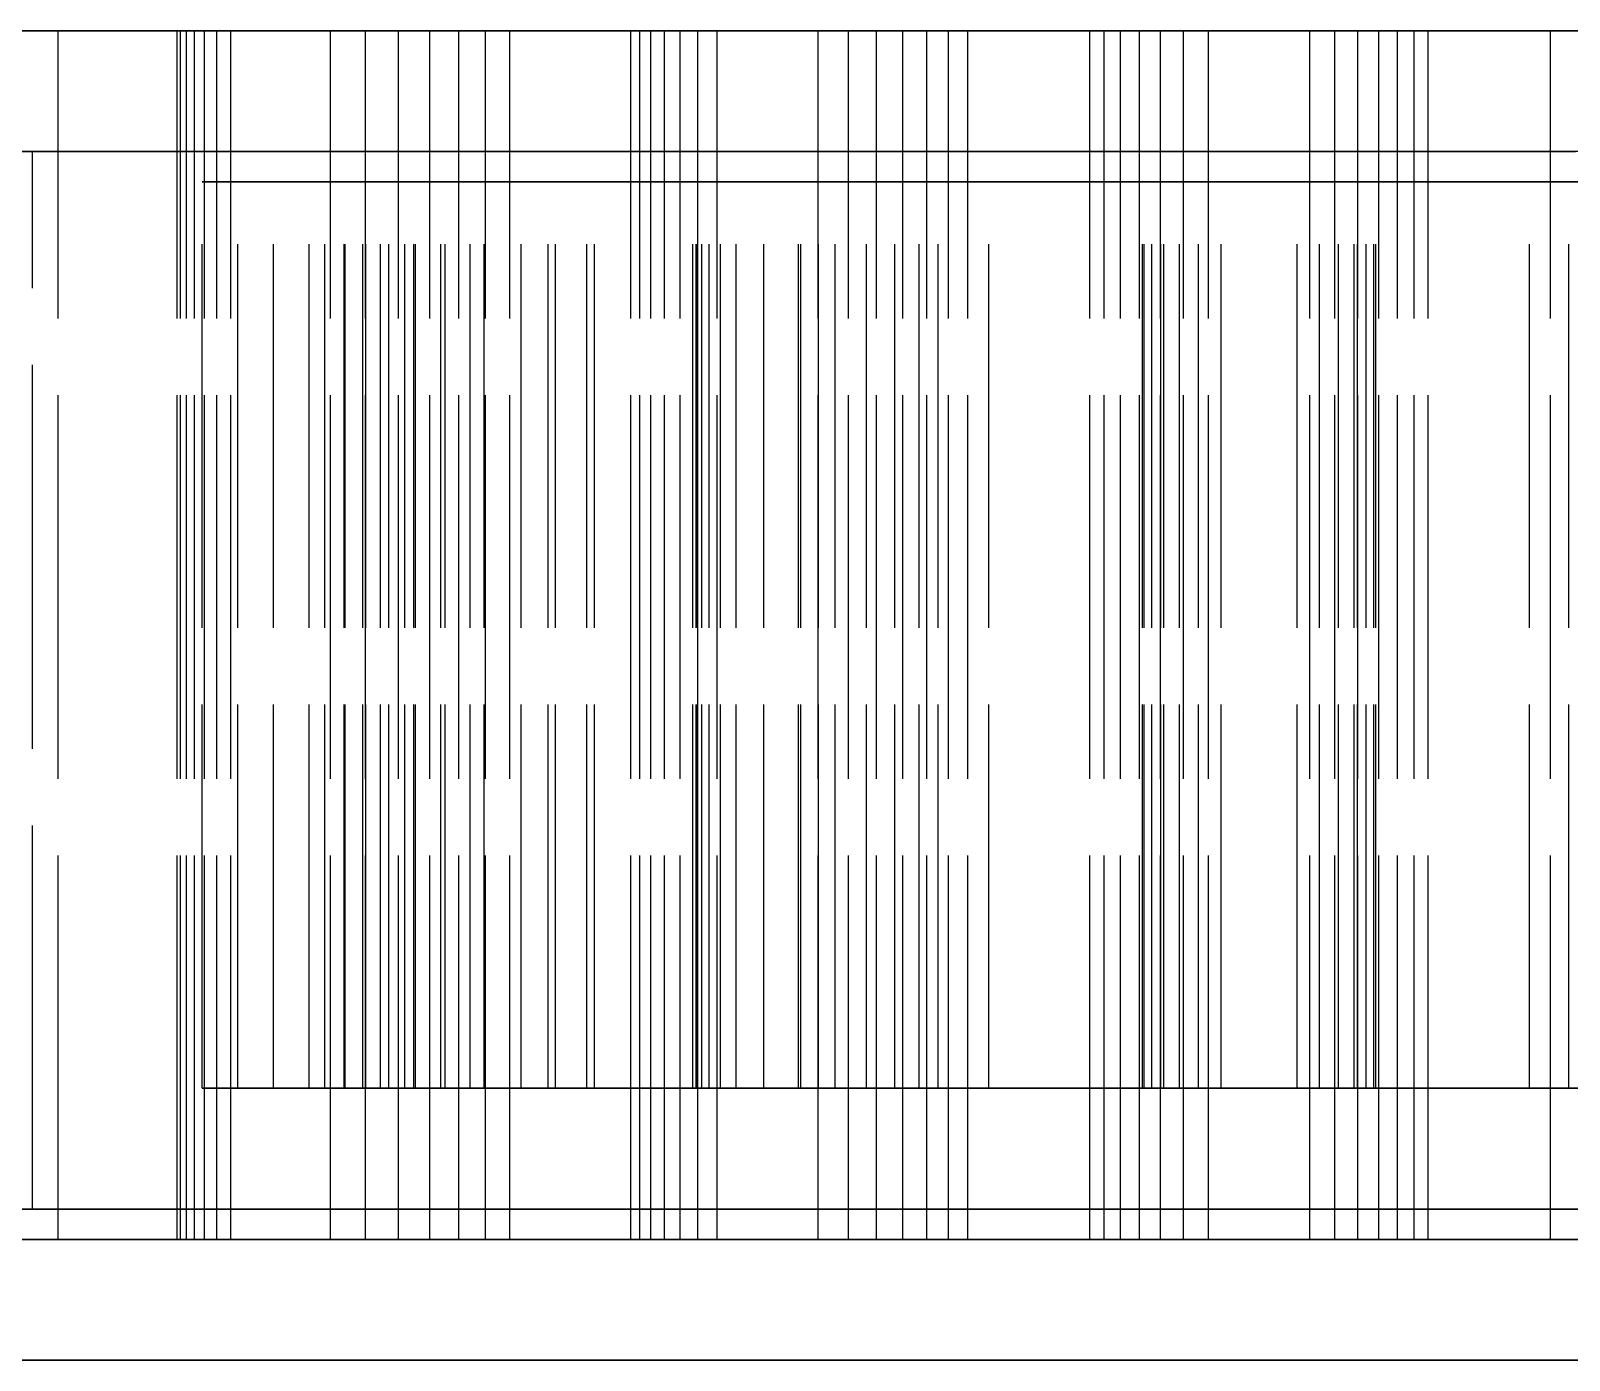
# Model space of a CAD drawing. Header units: millimetres. Extents: x -32 to 143, y -20 to 136.
# Drawn here: x 77.93 to 83.03, y 39.6 to 44 of the extents above; entities that cross this region are included whole.
import ezdxf

# ---------------------------------------------------------------- set-up
doc = ezdxf.new("R2010")
doc.units = ezdxf.units.MM
doc.linetypes.add('DASHED', pattern=[1.524, 1.27, -0.254])
doc.layers.add('HIDDEN', color=8, linetype='DASHED')

msp = doc.modelspace()

# ---------------------------------------------------------------- linework, layer by layer
at = {"layer": 'HIDDEN'}
for points in [[(90.03175, 44), (89.33333, 44), (88.63492, 44), (87.93651, 44), (87.2381, 44), (86.53968, 44), (85.84127, 44), (85.14286, 44), (84.44444, 44), (83.74603, 44), (83.04762, 44), (82.34921, 44), (81.65079, 44), (80.95238, 44), (80.25397, 44), (79.55556, 44), (78.85714, 44), (78.15873, 44), (77.46032, 44), (76.7619, 44), (76.06349, 44), (75.36508, 44), (74.66667, 44), (73.96825, 44)], [(74.31746, 44), (74.66667, 44), (75.01587, 44), (75.36508, 44), (75.71429, 44), (76.06349, 44), (76.4127, 44), (76.7619, 44), (77.11111, 44), (77.46032, 44), (77.80952, 44), (78.15873, 44), (78.50794, 44), (78.85714, 44), (79.20635, 44), (79.55556, 44), (79.90476, 44), (80.25397, 44), (80.60317, 44), (80.95238, 44), (81.30159, 44), (81.65079, 44), (82, 44)], [(83.51786, 44), (82.91071, 44), (82.30357, 44), (81.69643, 44), (81.08929, 44), (80.48214, 44), (79.875, 44), (79.26786, 44), (78.66071, 44), (78.05357, 44), (77.44643, 44), (76.83929, 44), (76.23214, 44), (75.625, 44), (75.01786, 44), (74.41071, 44)], [(77.75, 44), (78.05357, 44), (78.35714, 44), (78.66071, 44), (78.96429, 44), (79.26786, 44), (79.57143, 44), (79.875, 44), (80.17857, 44), (80.48214, 44), (80.78571, 44), (81.08929, 44), (81.39286, 44), (81.69643, 44), (82, 44)], [(83.07143, 44), (82.83333, 44), (82.59524, 44), (82.35714, 44), (82.11905, 44), (81.88095, 44), (81.64286, 44), (81.40476, 44), (81.16667, 44), (80.92857, 44), (80.69048, 44), (80.45238, 44), (80.21429, 44), (79.97619, 44), (79.7381, 44), (79.5, 44), (79.2619, 44), (79.02381, 44), (78.78571, 44), (78.54762, 44), (78.30952, 44), (78.07143, 44), (77.83333, 44)], [(77.83333, 44), (77.95238, 44), (78.07143, 44), (78.19048, 44), (78.30952, 44), (78.42857, 44), (78.54762, 44), (78.66667, 44), (78.78571, 44), (78.90476, 44), (79.02381, 44), (79.14286, 44), (79.2619, 44), (79.38095, 44), (79.5, 44), (79.61905, 44), (79.7381, 44), (79.85714, 44), (79.97619, 44), (80.09524, 44), (80.21429, 44), (80.33333, 44), (80.45238, 44), (80.57143, 44), (80.69048, 44), (80.80952, 44), (80.92857, 44), (81.04762, 44), (81.16667, 44), (81.28571, 44), (81.40476, 44), (81.52381, 44), (81.64286, 44), (81.7619, 44), (81.88095, 44), (82, 44)], [(78.02562, 44), (77.92909, 44)], [(77.92909, 44), (78.02562, 44)], [(78.41958, 44), (78.02562, 44)], [(78.02562, 44), (78.41958, 44)], [(78.02562, 40), (78.02562, 44)], [(78.02562, 40), (78.02562, 44)], [(78.43059, 44), (78.41958, 44)], [(78.41958, 44), (78.43059, 44)], [(78.41958, 40), (78.41958, 44)], [(78.41958, 40), (78.41958, 44)], [(78.44973, 44), (78.43059, 44)], [(78.43059, 44), (78.44973, 44)], [(78.43059, 40), (78.43059, 44)], [(78.43059, 40), (78.43059, 44)], [(78.47631, 44), (78.44973, 44)], [(78.44973, 44), (78.47631, 44)], [(78.44973, 40), (78.44973, 44)], [(78.44973, 40), (78.44973, 44)], [(78.50984, 44), (78.47631, 44)], [(78.47631, 44), (78.50984, 44)], [(78.47631, 40), (78.47631, 44)], [(78.47631, 40), (78.47631, 44)], [(78.54997, 44), (78.50984, 44)], [(78.50984, 44), (78.54997, 44)], [(78.50984, 40), (78.50984, 44)], [(78.50984, 40), (78.50984, 44)], [(78.59643, 44), (78.54997, 44)], [(78.54997, 44), (78.59643, 44)], [(78.54997, 40), (78.54997, 44)], [(78.54997, 40), (78.54997, 44)], [(78.92669, 44), (78.59643, 44)], [(78.59643, 44), (78.92669, 44)], [(78.59643, 40), (78.59643, 44)], [(78.59643, 40), (78.59643, 44)], [(79.04243, 44), (78.92669, 44)], [(78.92669, 44), (79.04243, 44)], [(78.92669, 40), (78.92669, 44)], [(78.92669, 40), (78.92669, 44)], [(79.15194, 44), (79.04243, 44)], [(79.04243, 44), (79.15194, 44)], [(79.04243, 40), (79.04243, 44)], [(79.04243, 40), (79.04243, 44)], [(79.25493, 44), (79.15194, 44)], [(79.15194, 44), (79.25493, 44)], [(79.15194, 40), (79.15194, 44)], [(79.15194, 40), (79.15194, 44)], [(79.35101, 44), (79.25493, 44)], [(79.25493, 44), (79.35101, 44)], [(79.25493, 40), (79.25493, 44)], [(79.25493, 40), (79.25493, 44)], [(79.43967, 44), (79.35101, 44)], [(79.35101, 44), (79.43967, 44)], [(79.35101, 40), (79.35101, 44)], [(79.35101, 40), (79.35101, 44)], [(79.52018, 44), (79.43967, 44)], [(79.43967, 44), (79.52018, 44)], [(79.43967, 40), (79.43967, 44)], [(79.43967, 40), (79.43967, 44)], [(79.92101, 44), (79.52018, 44)], [(79.52018, 44), (79.92101, 44)], [(79.52018, 40), (79.52018, 44)], [(79.52018, 40), (79.52018, 44)], [(79.94991, 44), (79.92101, 44)], [(79.92101, 44), (79.94991, 44)], [(79.92101, 40), (79.92101, 44)], [(79.92101, 40), (79.92101, 44)], [(79.98706, 44), (79.94991, 44)], [(79.94991, 44), (79.98706, 44)], [(79.94991, 40), (79.94991, 44)], [(79.94991, 40), (79.94991, 44)], [(80.03173, 44), (79.98706, 44)], [(79.98706, 44), (80.03173, 44)], [(79.98706, 40), (79.98706, 44)], [(79.98706, 40), (79.98706, 44)], [(80.08344, 44), (80.03173, 44)], [(80.03173, 44), (80.08344, 44)], [(80.03173, 40), (80.03173, 44)], [(80.03173, 40), (80.03173, 44)], [(80.14181, 44), (80.08344, 44)], [(80.08344, 44), (80.14181, 44)], [(80.08344, 40), (80.08344, 44)], [(80.08344, 40), (80.08344, 44)], [(80.20657, 44), (80.14181, 44)], [(80.14181, 44), (80.20657, 44)], [(80.14181, 40), (80.14181, 44)], [(80.14181, 40), (80.14181, 44)], [(80.54112, 44), (80.20657, 44)], [(80.20657, 44), (80.54112, 44)], [(80.20657, 40), (80.20657, 44)], [(80.20657, 40), (80.20657, 44)], [(80.64066, 44), (80.54112, 44)], [(80.54112, 44), (80.64066, 44)], [(80.54112, 40), (80.54112, 44)], [(80.54112, 40), (80.54112, 44)], [(80.73387, 44), (80.64066, 44)], [(80.64066, 44), (80.73387, 44)], [(80.64066, 40), (80.64066, 44)], [(80.64066, 40), (80.64066, 44)], [(80.82046, 44), (80.73387, 44)], [(80.73387, 44), (80.82046, 44)], [(80.73387, 40), (80.73387, 44)], [(80.73387, 40), (80.73387, 44)], [(80.90004, 44), (80.82046, 44)], [(80.82046, 44), (80.90004, 44)], [(80.82046, 40), (80.82046, 44)], [(80.82046, 40), (80.82046, 44)], [(80.97209, 44), (80.90004, 44)], [(80.90004, 44), (80.97209, 44)], [(80.90004, 40), (80.90004, 44)], [(80.90004, 40), (80.90004, 44)], [(81.03589, 44), (80.97209, 44)], [(80.97209, 44), (81.03589, 44)], [(80.97209, 40), (80.97209, 44)], [(80.97209, 40), (80.97209, 44)], [(81.44017, 44), (81.03589, 44)], [(81.03589, 44), (81.44017, 44)], [(81.03589, 40), (81.03589, 44)], [(81.03589, 40), (81.03589, 44)], [(81.44017, 44), (81.48672, 44)], [(81.48672, 44), (81.44017, 44)], [(81.44017, 40), (81.44017, 44)], [(81.44017, 40), (81.44017, 44)], [(81.48672, 44), (81.54155, 44)], [(81.54155, 44), (81.48672, 44)], [(81.48672, 40), (81.48672, 44)], [(81.48672, 40), (81.48672, 44)], [(81.54155, 44), (81.60395, 44)], [(81.60395, 44), (81.54155, 44)], [(81.54155, 40), (81.54155, 44)], [(81.54155, 40), (81.54155, 44)], [(81.60395, 44), (81.67339, 44)], [(81.67339, 44), (81.60395, 44)], [(81.60395, 40), (81.60395, 44)], [(81.60395, 40), (81.60395, 44)], [(81.67339, 44), (81.74951, 44)], [(81.74951, 44), (81.67339, 44)], [(81.67339, 40), (81.67339, 44)], [(81.67339, 40), (81.67339, 44)], [(81.74951, 44), (81.83201, 44)], [(81.83201, 44), (81.74951, 44)], [(81.74951, 40), (81.74951, 44)], [(81.74951, 40), (81.74951, 44)], [(81.83201, 44), (82.16799, 44)], [(82.16799, 44), (81.83201, 44)], [(81.83201, 40), (81.83201, 44)], [(81.83201, 40), (81.83201, 44)], [(82, 44), (82.11905, 44), (82.2381, 44), (82.35714, 44), (82.47619, 44), (82.59524, 44), (82.71429, 44), (82.83333, 44), (82.95238, 44), (83.07143, 44)], [(82, 44), (82.34921, 44), (82.69841, 44), (83.04762, 44), (83.39683, 44), (83.74603, 44), (84.09524, 44), (84.44444, 44), (84.79365, 44), (85.14286, 44), (85.49206, 44), (85.84127, 44), (86.19048, 44), (86.53968, 44), (86.88889, 44), (87.2381, 44), (87.5873, 44), (87.93651, 44), (88.28571, 44), (88.63492, 44), (88.98413, 44), (89.33333, 44), (89.68254, 44)], [(82, 44), (82.30357, 44), (82.60714, 44), (82.91071, 44), (83.21429, 44)], [(82.16799, 44), (82.25049, 44)], [(82.25049, 44), (82.16799, 44)], [(82.16799, 40), (82.16799, 44)], [(82.16799, 40), (82.16799, 44)], [(82.25049, 44), (82.32661, 44)], [(82.32661, 44), (82.25049, 44)], [(82.25049, 40), (82.25049, 44)], [(82.25049, 40), (82.25049, 44)], [(82.32661, 44), (82.39605, 44)], [(82.39605, 44), (82.32661, 44)], [(82.32661, 40), (82.32661, 44)], [(82.32661, 40), (82.32661, 44)], [(82.39605, 44), (82.45845, 44)], [(82.45845, 44), (82.39605, 44)], [(82.39605, 40), (82.39605, 44)], [(82.39605, 40), (82.39605, 44)], [(82.45845, 44), (82.51328, 44)], [(82.51328, 44), (82.45845, 44)], [(82.45845, 40), (82.45845, 44)], [(82.45845, 40), (82.45845, 44)], [(82.51328, 44), (82.55983, 44)], [(82.55983, 44), (82.51328, 44)], [(82.51328, 40), (82.51328, 44)], [(82.51328, 40), (82.51328, 44)], [(82.55983, 44), (82.96411, 44)], [(82.96411, 44), (82.55983, 44)], [(82.55983, 40), (82.55983, 44)], [(82.55983, 40), (82.55983, 44)], [(82.96411, 44), (83.02791, 44)], [(83.02791, 44), (82.96411, 44)], [(82.96411, 40), (82.96411, 44)], [(82.96411, 40), (82.96411, 44)], [(83.03889, 43.6), (82.85, 43.6), (82.66111, 43.6), (82.47222, 43.6), (82.28333, 43.6), (82.09444, 43.6), (81.90556, 43.6), (81.71667, 43.6), (81.52778, 43.6), (81.33889, 43.6), (81.15, 43.6), (80.96111, 43.6), (80.77222, 43.6), (80.58333, 43.6), (80.39444, 43.6), (80.20556, 43.6), (80.01667, 43.6), (79.82778, 43.6), (79.63889, 43.6), (79.45, 43.6), (79.26111, 43.6), (79.07222, 43.6), (78.88333, 43.6), (78.69444, 43.6), (78.50556, 43.6), (78.31667, 43.6), (78.12778, 43.6), (77.93889, 43.6), (77.75, 43.6)], [(77.84444, 43.6), (77.93889, 43.6), (78.03333, 43.6), (78.12778, 43.6), (78.22222, 43.6), (78.31667, 43.6), (78.41111, 43.6), (78.50556, 43.6), (78.6, 43.6), (78.69444, 43.6), (78.78889, 43.6), (78.88333, 43.6), (78.97778, 43.6), (79.07222, 43.6), (79.16667, 43.6), (79.26111, 43.6), (79.35556, 43.6), (79.45, 43.6), (79.54444, 43.6), (79.63889, 43.6), (79.73333, 43.6), (79.82778, 43.6), (79.92222, 43.6), (80.01667, 43.6), (80.11111, 43.6), (80.20556, 43.6), (80.3, 43.6), (80.39444, 43.6), (80.48889, 43.6), (80.58333, 43.6), (80.67778, 43.6), (80.77222, 43.6), (80.86667, 43.6), (80.96111, 43.6), (81.05556, 43.6), (81.15, 43.6), (81.24444, 43.6), (81.33889, 43.6), (81.43333, 43.6), (81.52778, 43.6), (81.62222, 43.6), (81.71667, 43.6), (81.81111, 43.6), (81.90556, 43.6), (82, 43.6)], [(83.04762, 43.6), (82.85714, 43.6), (82.66667, 43.6), (82.47619, 43.6), (82.28571, 43.6), (82.09524, 43.6), (81.90476, 43.6), (81.71429, 43.6), (81.52381, 43.6), (81.33333, 43.6), (81.14286, 43.6), (80.95238, 43.6), (80.7619, 43.6), (80.57143, 43.6), (80.38095, 43.6), (80.19048, 43.6), (80, 43.6), (79.80952, 43.6), (79.61905, 43.6), (79.42857, 43.6), (79.2381, 43.6), (79.04762, 43.6), (78.85714, 43.6), (78.66667, 43.6), (78.47619, 43.6), (78.28571, 43.6), (78.09524, 43.6), (77.90476, 43.6)], [(77.90476, 43.6), (78, 43.6), (78.09524, 43.6), (78.19048, 43.6), (78.28571, 43.6), (78.38095, 43.6), (78.47619, 43.6), (78.57143, 43.6), (78.66667, 43.6), (78.7619, 43.6), (78.85714, 43.6), (78.95238, 43.6), (79.04762, 43.6), (79.14286, 43.6), (79.2381, 43.6), (79.33333, 43.6), (79.42857, 43.6), (79.52381, 43.6), (79.61905, 43.6), (79.71429, 43.6), (79.80952, 43.6), (79.90476, 43.6), (80, 43.6), (80.09524, 43.6), (80.19048, 43.6), (80.28571, 43.6), (80.38095, 43.6), (80.47619, 43.6), (80.57143, 43.6), (80.66667, 43.6), (80.7619, 43.6), (80.85714, 43.6), (80.95238, 43.6), (81.04762, 43.6), (81.14286, 43.6), (81.2381, 43.6), (81.33333, 43.6), (81.42857, 43.6), (81.52381, 43.6), (81.61905, 43.6), (81.71429, 43.6), (81.80952, 43.6), (81.90476, 43.6), (82, 43.6)], [(83.04762, 43.6), (82.85714, 43.6), (82.66667, 43.6), (82.47619, 43.6), (82.28571, 43.6), (82.09524, 43.6), (81.90476, 43.6), (81.71429, 43.6), (81.52381, 43.6), (81.33333, 43.6), (81.14286, 43.6), (80.95238, 43.6), (80.7619, 43.6), (80.57143, 43.6), (80.38095, 43.6), (80.19048, 43.6), (80, 43.6), (79.80952, 43.6), (79.61905, 43.6), (79.42857, 43.6), (79.2381, 43.6), (79.04762, 43.6), (78.85714, 43.6), (78.66667, 43.6), (78.47619, 43.6), (78.28571, 43.6), (78.09524, 43.6), (77.90476, 43.6)], [(77.90476, 43.6), (78, 43.6), (78.09524, 43.6), (78.19048, 43.6), (78.28571, 43.6), (78.38095, 43.6), (78.47619, 43.6), (78.57143, 43.6), (78.66667, 43.6), (78.7619, 43.6), (78.85714, 43.6), (78.95238, 43.6), (79.04762, 43.6), (79.14286, 43.6), (79.2381, 43.6), (79.33333, 43.6), (79.42857, 43.6), (79.52381, 43.6), (79.61905, 43.6), (79.71429, 43.6), (79.80952, 43.6), (79.90476, 43.6), (80, 43.6), (80.09524, 43.6), (80.19048, 43.6), (80.28571, 43.6), (80.38095, 43.6), (80.47619, 43.6), (80.57143, 43.6), (80.66667, 43.6), (80.7619, 43.6), (80.85714, 43.6), (80.95238, 43.6), (81.04762, 43.6), (81.14286, 43.6), (81.2381, 43.6), (81.33333, 43.6), (81.42857, 43.6), (81.52381, 43.6), (81.61905, 43.6), (81.71429, 43.6), (81.80952, 43.6), (81.90476, 43.6), (82, 43.6)], [(83.09556, 43.6), (82.96667, 43.6), (82.83778, 43.6), (82.70889, 43.6), (82.58, 43.6), (82.45111, 43.6), (82.32222, 43.6), (82.19333, 43.6), (82.06444, 43.6), (81.93556, 43.6), (81.80667, 43.6), (81.67778, 43.6), (81.54889, 43.6), (81.42, 43.6), (81.29111, 43.6), (81.16222, 43.6), (81.03333, 43.6), (80.90444, 43.6), (80.77556, 43.6), (80.64667, 43.6), (80.51778, 43.6), (80.38889, 43.6), (80.26, 43.6), (80.13111, 43.6), (80.00222, 43.6), (79.87333, 43.6), (79.74444, 43.6), (79.61556, 43.6), (79.48667, 43.6), (79.35778, 43.6), (79.22889, 43.6), (79.1, 43.6), (78.97111, 43.6), (78.84222, 43.6), (78.71333, 43.6), (78.58444, 43.6), (78.45556, 43.6), (78.32667, 43.6), (78.19778, 43.6), (78.06889, 43.6), (77.94, 43.6)], [(77.94, 43.6), (78.00444, 43.6), (78.06889, 43.6), (78.13333, 43.6), (78.19778, 43.6), (78.26222, 43.6), (78.32667, 43.6), (78.39111, 43.6), (78.45556, 43.6), (78.52, 43.6), (78.58444, 43.6), (78.64889, 43.6), (78.71333, 43.6), (78.77778, 43.6), (78.84222, 43.6), (78.90667, 43.6), (78.97111, 43.6), (79.03556, 43.6), (79.1, 43.6), (79.16444, 43.6), (79.22889, 43.6), (79.29333, 43.6), (79.35778, 43.6), (79.42222, 43.6), (79.48667, 43.6), (79.55111, 43.6), (79.61556, 43.6), (79.68, 43.6), (79.74444, 43.6), (79.80889, 43.6), (79.87333, 43.6), (79.93778, 43.6), (80.00222, 43.6), (80.06667, 43.6), (80.13111, 43.6), (80.19556, 43.6), (80.26, 43.6), (80.32444, 43.6), (80.38889, 43.6), (80.45333, 43.6), (80.51778, 43.6), (80.58222, 43.6), (80.64667, 43.6), (80.71111, 43.6), (80.77556, 43.6), (80.84, 43.6), (80.90444, 43.6), (80.96889, 43.6), (81.03333, 43.6), (81.09778, 43.6), (81.16222, 43.6), (81.22667, 43.6), (81.29111, 43.6), (81.35556, 43.6), (81.42, 43.6), (81.48444, 43.6), (81.54889, 43.6), (81.61333, 43.6), (81.67778, 43.6), (81.74222, 43.6), (81.80667, 43.6), (81.87111, 43.6), (81.93556, 43.6), (82, 43.6)], [(77.94, 40.1), (77.94, 43.6)], [(82, 43.6), (82.09444, 43.6), (82.18889, 43.6), (82.28333, 43.6), (82.37778, 43.6), (82.47222, 43.6), (82.56667, 43.6), (82.66111, 43.6), (82.75556, 43.6), (82.85, 43.6), (82.94444, 43.6), (83.03889, 43.6)], [(82, 43.6), (82.09524, 43.6), (82.19048, 43.6), (82.28571, 43.6), (82.38095, 43.6), (82.47619, 43.6), (82.57143, 43.6), (82.66667, 43.6), (82.7619, 43.6), (82.85714, 43.6), (82.95238, 43.6), (83.04762, 43.6)], [(82, 43.6), (82.09524, 43.6), (82.19048, 43.6), (82.28571, 43.6), (82.38095, 43.6), (82.47619, 43.6), (82.57143, 43.6), (82.66667, 43.6), (82.7619, 43.6), (82.85714, 43.6), (82.95238, 43.6), (83.04762, 43.6)], [(82, 43.6), (82.06444, 43.6), (82.12889, 43.6), (82.19333, 43.6), (82.25778, 43.6), (82.32222, 43.6), (82.38667, 43.6), (82.45111, 43.6), (82.51556, 43.6), (82.58, 43.6), (82.64444, 43.6), (82.70889, 43.6), (82.77333, 43.6), (82.83778, 43.6), (82.90222, 43.6), (82.96667, 43.6), (83.03111, 43.6)], [(78.50227, 43.5), (78.6194, 43.5)], [(78.6194, 43.5), (78.50227, 43.5)], [(78.50227, 40.5), (78.50227, 43.5)], [(78.50227, 40.5), (78.50227, 43.5)], [(78.6194, 43.5), (78.73758, 43.5)], [(78.73758, 43.5), (78.6194, 43.5)], [(78.6194, 40.5), (78.6194, 43.5)], [(78.6194, 40.5), (78.6194, 43.5)], [(78.73758, 43.5), (78.85621, 43.5)], [(78.85621, 43.5), (78.73758, 43.5)], [(78.73758, 40.5), (78.73758, 43.5)], [(78.73758, 40.5), (78.73758, 43.5)], [(78.85621, 43.5), (78.97466, 43.5)], [(78.97466, 43.5), (78.85621, 43.5)], [(78.85621, 40.5), (78.85621, 43.5)], [(78.85621, 40.5), (78.85621, 43.5)], [(78.90786, 43.5), (79.03389, 43.5)], [(78.97227, 43.5), (78.90786, 43.5)], [(78.90786, 43.5), (78.97227, 43.5)], [(79.03389, 43.5), (78.90786, 43.5)], [(78.90786, 40.5), (78.90786, 43.5)], [(78.90786, 40.5), (78.90786, 43.5)], [(79.04302, 43.5), (78.97227, 43.5)], [(78.97227, 43.5), (79.04302, 43.5)], [(78.97227, 40.5), (78.97227, 43.5)], [(78.97227, 40.5), (78.97227, 43.5)], [(78.97466, 43.5), (79.09218, 43.5)], [(79.09218, 43.5), (78.97466, 43.5)], [(78.97466, 40.5), (78.97466, 43.5)], [(78.97466, 40.5), (78.97466, 43.5)], [(79.03389, 43.5), (79.17237, 43.5)], [(79.17237, 43.5), (79.03389, 43.5)], [(79.03389, 40.5), (79.03389, 43.5)], [(79.03389, 40.5), (79.03389, 43.5)], [(79.11986, 43.5), (79.04302, 43.5)], [(79.04302, 43.5), (79.11986, 43.5)], [(79.04302, 40.5), (79.04302, 43.5)], [(79.04302, 40.5), (79.04302, 43.5)], [(79.09218, 43.5), (79.20752, 43.5)], [(79.20752, 43.5), (79.09218, 43.5)], [(79.09218, 40.5), (79.09218, 43.5)], [(79.09218, 40.5), (79.09218, 43.5)], [(79.20268, 43.5), (79.11986, 43.5)], [(79.11986, 43.5), (79.20268, 43.5)], [(79.11986, 40.5), (79.11986, 43.5)], [(79.11986, 40.5), (79.11986, 43.5)], [(79.17237, 43.5), (79.30631, 43.5)], [(79.30631, 43.5), (79.17237, 43.5)], [(79.17237, 40.5), (79.17237, 43.5)], [(79.17237, 40.5), (79.17237, 43.5)], [(79.29169, 43.5), (79.20268, 43.5)], [(79.20268, 43.5), (79.29169, 43.5)], [(79.20268, 40.5), (79.20268, 43.5)], [(79.20268, 40.5), (79.20268, 43.5)], [(79.20752, 43.5), (79.64741, 43.5)], [(79.64741, 43.5), (79.20752, 43.5)], [(79.20752, 40.5), (79.20752, 43.5)], [(79.20752, 40.5), (79.20752, 43.5)], [(79.38848, 43.5), (79.29169, 43.5)], [(79.29169, 43.5), (79.38848, 43.5)], [(79.29169, 40.5), (79.29169, 43.5)], [(79.29169, 40.5), (79.29169, 43.5)], [(79.30631, 43.5), (79.43494, 43.5)], [(79.43494, 43.5), (79.30631, 43.5)], [(79.30631, 40.5), (79.30631, 43.5)], [(79.30631, 40.5), (79.30631, 43.5)], [(79.79986, 43.5), (79.38848, 43.5)], [(79.38848, 43.5), (79.79986, 43.5)], [(79.38848, 40.5), (79.38848, 43.5)], [(79.38848, 40.5), (79.38848, 43.5)], [(79.43494, 43.5), (79.55727, 43.5)], [(79.55727, 43.5), (79.43494, 43.5)], [(79.43494, 40.5), (79.43494, 43.5)], [(79.43494, 40.5), (79.43494, 43.5)], [(79.55727, 43.5), (79.67182, 43.5)], [(79.67182, 43.5), (79.55727, 43.5)], [(79.55727, 40.5), (79.55727, 43.5)], [(79.55727, 40.5), (79.55727, 43.5)], [(79.64741, 43.5), (79.79986, 43.5)], [(79.79986, 43.5), (79.64741, 43.5)], [(79.64741, 40.5), (79.64741, 43.5)], [(79.64741, 40.5), (79.64741, 43.5)], [(79.67182, 43.5), (79.7748, 43.5)], [(79.7748, 43.5), (79.67182, 43.5)], [(79.67182, 40.5), (79.67182, 43.5)], [(79.67182, 40.5), (79.67182, 43.5)], [(79.7748, 43.5), (80.12533, 43.5)], [(80.12533, 43.5), (79.7748, 43.5)], [(79.7748, 40.5), (79.7748, 43.5)], [(79.7748, 40.5), (79.7748, 43.5)], [(79.79986, 40.5), (79.79986, 43.5)], [(79.79986, 40.5), (79.79986, 43.5)], [(80.12533, 43.5), (80.54184, 43.5)], [(80.54184, 43.5), (80.12533, 43.5)], [(80.12533, 40.5), (80.12533, 43.5)], [(80.12533, 40.5), (80.12533, 43.5)], [(80.13641, 43.5), (80.14199, 43.5)], [(80.14077, 43.5), (80.13641, 43.5)], [(80.13641, 43.5), (80.14077, 43.5)], [(80.14199, 43.5), (80.13641, 43.5)], [(80.13641, 40.5), (80.13641, 43.5)], [(80.13641, 40.5), (80.13641, 43.5)], [(80.15524, 43.5), (80.14077, 43.5)], [(80.14077, 43.5), (80.15524, 43.5)], [(80.14077, 40.5), (80.14077, 43.5)], [(80.14077, 40.5), (80.14077, 43.5)], [(80.14199, 43.5), (80.36028, 43.5)], [(80.36028, 43.5), (80.14199, 43.5)], [(80.14199, 40.5), (80.14199, 43.5)], [(80.14199, 40.5), (80.14199, 43.5)], [(80.18025, 43.5), (80.15524, 43.5)], [(80.15524, 43.5), (80.18025, 43.5)], [(80.15524, 40.5), (80.15524, 43.5)], [(80.15524, 40.5), (80.15524, 43.5)], [(80.21689, 43.5), (80.18025, 43.5)], [(80.18025, 43.5), (80.21689, 43.5)], [(80.18025, 40.5), (80.18025, 43.5)], [(80.18025, 40.5), (80.18025, 43.5)], [(80.26919, 43.5), (80.21689, 43.5)], [(80.21689, 43.5), (80.26919, 43.5)], [(80.21689, 40.5), (80.21689, 43.5)], [(80.21689, 40.5), (80.21689, 43.5)], [(80.54184, 43.5), (80.26919, 43.5)], [(80.26919, 43.5), (80.54184, 43.5)], [(80.26919, 40.5), (80.26919, 43.5)], [(80.26919, 40.5), (80.26919, 43.5)], [(80.36028, 43.5), (80.48299, 43.5)], [(80.48299, 43.5), (80.36028, 43.5)], [(80.36028, 40.5), (80.36028, 43.5)], [(80.36028, 40.5), (80.36028, 43.5)], [(83.025, 43.5), (82.98452, 43.5), (82.94405, 43.5), (82.90357, 43.5), (82.8631, 43.5), (82.82262, 43.5), (82.78214, 43.5), (82.74167, 43.5), (82.70119, 43.5), (82.66071, 43.5), (82.62024, 43.5), (82.57976, 43.5), (82.53929, 43.5), (82.49881, 43.5), (82.45833, 43.5), (82.41786, 43.5), (82.37738, 43.5), (82.3369, 43.5), (82.29643, 43.5), (82.25595, 43.5), (82.21548, 43.5), (82.175, 43.5), (82.13452, 43.5), (82.09405, 43.5), (82.05357, 43.5), (82.0131, 43.5), (81.97262, 43.5), (81.93214, 43.5), (81.89167, 43.5), (81.85119, 43.5), (81.81071, 43.5), (81.77024, 43.5), (81.72976, 43.5), (81.68929, 43.5), (81.64881, 43.5), (81.60833, 43.5), (81.56786, 43.5), (81.52738, 43.5), (81.4869, 43.5), (81.44643, 43.5), (81.40595, 43.5), (81.36548, 43.5), (81.325, 43.5), (81.28452, 43.5), (81.24405, 43.5), (81.20357, 43.5), (81.1631, 43.5), (81.12262, 43.5), (81.08214, 43.5), (81.04167, 43.5), (81.00119, 43.5), (80.96071, 43.5), (80.92024, 43.5), (80.87976, 43.5), (80.83929, 43.5), (80.79881, 43.5), (80.75833, 43.5), (80.71786, 43.5), (80.67738, 43.5), (80.6369, 43.5), (80.59643, 43.5), (80.55595, 43.5), (80.51548, 43.5), (80.475, 43.5)], [(80.475, 43.5), (80.51548, 43.5), (80.55595, 43.5), (80.59643, 43.5), (80.6369, 43.5), (80.67738, 43.5), (80.71786, 43.5), (80.75833, 43.5), (80.79881, 43.5), (80.83929, 43.5), (80.87976, 43.5), (80.92024, 43.5), (80.96071, 43.5), (81.00119, 43.5), (81.04167, 43.5), (81.08214, 43.5), (81.12262, 43.5), (81.1631, 43.5), (81.20357, 43.5), (81.24405, 43.5), (81.28452, 43.5), (81.325, 43.5), (81.36548, 43.5), (81.40595, 43.5), (81.44643, 43.5), (81.4869, 43.5), (81.52738, 43.5), (81.56786, 43.5), (81.60833, 43.5), (81.64881, 43.5), (81.68929, 43.5), (81.72976, 43.5), (81.77024, 43.5), (81.81071, 43.5), (81.85119, 43.5), (81.89167, 43.5), (81.93214, 43.5), (81.97262, 43.5), (82.0131, 43.5), (82.05357, 43.5), (82.09405, 43.5), (82.13452, 43.5), (82.175, 43.5), (82.21548, 43.5), (82.25595, 43.5), (82.29643, 43.5), (82.3369, 43.5), (82.37738, 43.5), (82.41786, 43.5), (82.45833, 43.5), (82.49881, 43.5), (82.53929, 43.5), (82.57976, 43.5), (82.62024, 43.5), (82.66071, 43.5), (82.70119, 43.5), (82.74167, 43.5), (82.78214, 43.5), (82.82262, 43.5), (82.8631, 43.5), (82.90357, 43.5), (82.94405, 43.5), (82.98452, 43.5), (83.025, 43.5)], [(80.475, 40.5), (80.475, 43.5)], [(80.48299, 43.5), (80.59681, 43.5)], [(80.59681, 43.5), (80.48299, 43.5)], [(80.48299, 40.5), (80.48299, 43.5)], [(80.48299, 40.5), (80.48299, 43.5)], [(80.54184, 40.5), (80.54184, 43.5)], [(80.54184, 40.5), (80.54184, 43.5)], [(80.59681, 43.5), (80.70097, 43.5)], [(80.70097, 43.5), (80.59681, 43.5)], [(80.59681, 40.5), (80.59681, 43.5)], [(80.59681, 40.5), (80.59681, 43.5)], [(80.70097, 43.5), (80.79441, 43.5)], [(80.79441, 43.5), (80.70097, 43.5)], [(80.70097, 40.5), (80.70097, 43.5)], [(80.70097, 40.5), (80.70097, 43.5)], [(80.79441, 43.5), (80.87529, 43.5)], [(80.87529, 43.5), (80.79441, 43.5)], [(80.79441, 40.5), (80.79441, 43.5)], [(80.79441, 40.5), (80.79441, 43.5)], [(80.87529, 43.5), (80.93832, 43.5)], [(80.93832, 43.5), (80.87529, 43.5)], [(80.87529, 40.5), (80.87529, 43.5)], [(80.87529, 40.5), (80.87529, 43.5)], [(80.93832, 43.5), (81.10556, 43.5)], [(81.10556, 43.5), (80.93832, 43.5)], [(80.93832, 40.5), (80.93832, 43.5)], [(80.93832, 40.5), (80.93832, 43.5)], [(81.10556, 40.5), (81.10556, 43.5)], [(81.10556, 43.5), (81.67453, 43.5)], [(81.67453, 43.5), (81.10556, 43.5)], [(81.10556, 40.5), (81.10556, 43.5)], [(81.61368, 40.5), (81.61368, 43.5)], [(81.67453, 43.5), (81.61368, 43.5)], [(81.61368, 43.5), (81.61987, 43.5)], [(81.61368, 43.5), (81.67453, 43.5)], [(81.61987, 43.5), (81.61368, 43.5)], [(81.61368, 40.5), (81.61368, 43.5)], [(81.61987, 40.5), (81.61987, 43.5)], [(81.61987, 43.5), (81.64542, 43.5)], [(81.64542, 43.5), (81.61987, 43.5)], [(81.61987, 40.5), (81.61987, 43.5)], [(81.64542, 43.5), (81.68492, 43.5)], [(81.68492, 43.5), (81.64542, 43.5)], [(81.64542, 40.5), (81.64542, 43.5)], [(81.64542, 40.5), (81.64542, 43.5)], [(81.67453, 40.5), (81.67453, 43.5)], [(81.67453, 40.5), (81.67453, 43.5)], [(81.68492, 43.5), (81.73671, 43.5)], [(81.73671, 43.5), (81.68492, 43.5)], [(81.68492, 40.5), (81.68492, 43.5)], [(81.68492, 40.5), (81.68492, 43.5)], [(81.73671, 43.5), (81.7999, 43.5)], [(81.7999, 43.5), (81.73671, 43.5)], [(81.73671, 40.5), (81.73671, 43.5)], [(81.73671, 40.5), (81.73671, 43.5)], [(81.7999, 43.5), (81.87397, 43.5)], [(81.87397, 43.5), (81.7999, 43.5)], [(81.7999, 40.5), (81.7999, 43.5)], [(81.7999, 40.5), (81.7999, 43.5)], [(81.87397, 43.5), (82.12603, 43.5)], [(82.12603, 43.5), (81.87397, 43.5)], [(81.87397, 40.5), (81.87397, 43.5)], [(81.87397, 40.5), (81.87397, 43.5)], [(82.12603, 43.5), (82.2001, 43.5)], [(82.2001, 43.5), (82.12603, 43.5)], [(82.12603, 40.5), (82.12603, 43.5)], [(82.12603, 40.5), (82.12603, 43.5)], [(82.2001, 43.5), (82.26329, 43.5)], [(82.26329, 43.5), (82.2001, 43.5)], [(82.2001, 40.5), (82.2001, 43.5)], [(82.2001, 40.5), (82.2001, 43.5)], [(82.26329, 43.5), (82.31508, 43.5)], [(82.31508, 43.5), (82.26329, 43.5)], [(82.26329, 40.5), (82.26329, 43.5)], [(82.26329, 40.5), (82.26329, 43.5)], [(82.31508, 43.5), (82.35458, 43.5)], [(82.35458, 43.5), (82.31508, 43.5)], [(82.31508, 40.5), (82.31508, 43.5)], [(82.31508, 40.5), (82.31508, 43.5)], [(82.38632, 43.5), (82.32547, 43.5)], [(82.32547, 43.5), (82.89444, 43.5)], [(82.89444, 43.5), (82.32547, 43.5)], [(82.32547, 43.5), (82.38632, 43.5)], [(82.32547, 40.5), (82.32547, 43.5)], [(82.32547, 40.5), (82.32547, 43.5)], [(82.35458, 43.5), (82.38013, 43.5)], [(82.38013, 43.5), (82.35458, 43.5)], [(82.35458, 40.5), (82.35458, 43.5)], [(82.35458, 40.5), (82.35458, 43.5)], [(82.38013, 43.5), (82.38632, 43.5)], [(82.38632, 43.5), (82.38013, 43.5)], [(82.38013, 40.5), (82.38013, 43.5)], [(82.38013, 40.5), (82.38013, 43.5)], [(82.38632, 40.5), (82.38632, 43.5)], [(82.38632, 40.5), (82.38632, 43.5)], [(82.89444, 43.5), (83.06168, 43.5)], [(83.06168, 43.5), (82.89444, 43.5)], [(82.89444, 40.5), (82.89444, 43.5)], [(82.89444, 40.5), (82.89444, 43.5)], [(83.025, 40.5), (83.025, 43.5)], [(83.025, 40.5), (83.025, 43.5)], [(78.50227, 40.5), (78.6194, 40.5)], [(78.6194, 40.5), (78.50227, 40.5)], [(78.6194, 40.5), (78.73758, 40.5)], [(78.73758, 40.5), (78.6194, 40.5)], [(78.73758, 40.5), (78.85621, 40.5)], [(78.85621, 40.5), (78.73758, 40.5)], [(78.85621, 40.5), (78.97466, 40.5)], [(78.97466, 40.5), (78.85621, 40.5)], [(78.90786, 40.5), (79.03389, 40.5)], [(78.97227, 40.5), (78.90786, 40.5)], [(78.90786, 40.5), (78.97227, 40.5)], [(79.03389, 40.5), (78.90786, 40.5)], [(79.04302, 40.5), (78.97227, 40.5)], [(78.97227, 40.5), (79.04302, 40.5)], [(78.97466, 40.5), (79.09218, 40.5)], [(79.09218, 40.5), (78.97466, 40.5)], [(79.03389, 40.5), (79.17237, 40.5)], [(79.17237, 40.5), (79.03389, 40.5)], [(79.11986, 40.5), (79.04302, 40.5)], [(79.04302, 40.5), (79.11986, 40.5)], [(79.09218, 40.5), (79.20752, 40.5)], [(79.20752, 40.5), (79.09218, 40.5)], [(79.20268, 40.5), (79.11986, 40.5)], [(79.11986, 40.5), (79.20268, 40.5)], [(79.17237, 40.5), (79.30631, 40.5)], [(79.30631, 40.5), (79.17237, 40.5)], [(79.29169, 40.5), (79.20268, 40.5)], [(79.20268, 40.5), (79.29169, 40.5)], [(79.20752, 40.5), (79.64741, 40.5)], [(79.64741, 40.5), (79.20752, 40.5)], [(79.38848, 40.5), (79.29169, 40.5)], [(79.29169, 40.5), (79.38848, 40.5)], [(79.30631, 40.5), (79.43494, 40.5)], [(79.43494, 40.5), (79.30631, 40.5)], [(79.79986, 40.5), (79.38848, 40.5)], [(79.38848, 40.5), (79.79986, 40.5)], [(79.43494, 40.5), (79.55727, 40.5)], [(79.55727, 40.5), (79.43494, 40.5)], [(79.55727, 40.5), (79.67182, 40.5)], [(79.67182, 40.5), (79.55727, 40.5)], [(79.64741, 40.5), (79.79986, 40.5)], [(79.79986, 40.5), (79.64741, 40.5)], [(79.67182, 40.5), (79.7748, 40.5)], [(79.7748, 40.5), (79.67182, 40.5)], [(79.7748, 40.5), (80.12533, 40.5)], [(80.12533, 40.5), (79.7748, 40.5)], [(80.12533, 40.5), (80.54184, 40.5)], [(80.54184, 40.5), (80.12533, 40.5)], [(80.13641, 40.5), (80.14199, 40.5)], [(80.14077, 40.5), (80.13641, 40.5)], [(80.13641, 40.5), (80.14077, 40.5)], [(80.14199, 40.5), (80.13641, 40.5)], [(80.15524, 40.5), (80.14077, 40.5)], [(80.14077, 40.5), (80.15524, 40.5)], [(80.14199, 40.5), (80.36028, 40.5)], [(80.36028, 40.5), (80.14199, 40.5)], [(80.18025, 40.5), (80.15524, 40.5)], [(80.15524, 40.5), (80.18025, 40.5)], [(80.21689, 40.5), (80.18025, 40.5)], [(80.18025, 40.5), (80.21689, 40.5)], [(80.26919, 40.5), (80.21689, 40.5)], [(80.21689, 40.5), (80.26919, 40.5)], [(80.54184, 40.5), (80.26919, 40.5)], [(80.26919, 40.5), (80.54184, 40.5)], [(80.36028, 40.5), (80.48299, 40.5)], [(80.48299, 40.5), (80.36028, 40.5)], [(83.025, 40.5), (82.98452, 40.5), (82.94405, 40.5), (82.90357, 40.5), (82.8631, 40.5), (82.82262, 40.5), (82.78214, 40.5), (82.74167, 40.5), (82.70119, 40.5), (82.66071, 40.5), (82.62024, 40.5), (82.57976, 40.5), (82.53929, 40.5), (82.49881, 40.5), (82.45833, 40.5), (82.41786, 40.5), (82.37738, 40.5), (82.3369, 40.5), (82.29643, 40.5), (82.25595, 40.5), (82.21548, 40.5), (82.175, 40.5), (82.13452, 40.5), (82.09405, 40.5), (82.05357, 40.5), (82.0131, 40.5), (81.97262, 40.5), (81.93214, 40.5), (81.89167, 40.5), (81.85119, 40.5), (81.81071, 40.5), (81.77024, 40.5), (81.72976, 40.5), (81.68929, 40.5), (81.64881, 40.5), (81.60833, 40.5), (81.56786, 40.5), (81.52738, 40.5), (81.4869, 40.5), (81.44643, 40.5), (81.40595, 40.5), (81.36548, 40.5), (81.325, 40.5), (81.28452, 40.5), (81.24405, 40.5), (81.20357, 40.5), (81.1631, 40.5), (81.12262, 40.5), (81.08214, 40.5), (81.04167, 40.5), (81.00119, 40.5), (80.96071, 40.5), (80.92024, 40.5), (80.87976, 40.5), (80.83929, 40.5), (80.79881, 40.5), (80.75833, 40.5), (80.71786, 40.5), (80.67738, 40.5), (80.6369, 40.5), (80.59643, 40.5), (80.55595, 40.5), (80.51548, 40.5), (80.475, 40.5)], [(80.475, 40.5), (80.51548, 40.5), (80.55595, 40.5), (80.59643, 40.5), (80.6369, 40.5), (80.67738, 40.5), (80.71786, 40.5), (80.75833, 40.5), (80.79881, 40.5), (80.83929, 40.5), (80.87976, 40.5), (80.92024, 40.5), (80.96071, 40.5), (81.00119, 40.5), (81.04167, 40.5), (81.08214, 40.5), (81.12262, 40.5), (81.1631, 40.5), (81.20357, 40.5), (81.24405, 40.5), (81.28452, 40.5), (81.325, 40.5), (81.36548, 40.5), (81.40595, 40.5), (81.44643, 40.5), (81.4869, 40.5), (81.52738, 40.5), (81.56786, 40.5), (81.60833, 40.5), (81.64881, 40.5), (81.68929, 40.5), (81.72976, 40.5), (81.77024, 40.5), (81.81071, 40.5), (81.85119, 40.5), (81.89167, 40.5), (81.93214, 40.5), (81.97262, 40.5), (82.0131, 40.5), (82.05357, 40.5), (82.09405, 40.5), (82.13452, 40.5), (82.175, 40.5), (82.21548, 40.5), (82.25595, 40.5), (82.29643, 40.5), (82.3369, 40.5), (82.37738, 40.5), (82.41786, 40.5), (82.45833, 40.5), (82.49881, 40.5), (82.53929, 40.5), (82.57976, 40.5), (82.62024, 40.5), (82.66071, 40.5), (82.70119, 40.5), (82.74167, 40.5), (82.78214, 40.5), (82.82262, 40.5), (82.8631, 40.5), (82.90357, 40.5), (82.94405, 40.5), (82.98452, 40.5), (83.025, 40.5)], [(80.48299, 40.5), (80.59681, 40.5)], [(80.59681, 40.5), (80.48299, 40.5)], [(80.59681, 40.5), (80.70097, 40.5)], [(80.70097, 40.5), (80.59681, 40.5)], [(80.70097, 40.5), (80.79441, 40.5)], [(80.79441, 40.5), (80.70097, 40.5)], [(80.79441, 40.5), (80.87529, 40.5)], [(80.87529, 40.5), (80.79441, 40.5)], [(80.87529, 40.5), (80.93832, 40.5)], [(80.93832, 40.5), (80.87529, 40.5)], [(80.93832, 40.5), (81.10556, 40.5)], [(81.10556, 40.5), (80.93832, 40.5)], [(81.10556, 40.5), (81.67453, 40.5)], [(81.67453, 40.5), (81.10556, 40.5)], [(81.67453, 40.5), (81.61368, 40.5)], [(81.61368, 40.5), (81.61987, 40.5)], [(81.61368, 40.5), (81.67453, 40.5)], [(81.61987, 40.5), (81.61368, 40.5)], [(81.61987, 40.5), (81.64542, 40.5)], [(81.64542, 40.5), (81.61987, 40.5)], [(81.64542, 40.5), (81.68492, 40.5)], [(81.68492, 40.5), (81.64542, 40.5)], [(81.68492, 40.5), (81.73671, 40.5)], [(81.73671, 40.5), (81.68492, 40.5)], [(81.73671, 40.5), (81.7999, 40.5)], [(81.7999, 40.5), (81.73671, 40.5)], [(81.7999, 40.5), (81.87397, 40.5)], [(81.87397, 40.5), (81.7999, 40.5)], [(81.87397, 40.5), (82.12603, 40.5)], [(82.12603, 40.5), (81.87397, 40.5)], [(82.12603, 40.5), (82.2001, 40.5)], [(82.2001, 40.5), (82.12603, 40.5)], [(82.2001, 40.5), (82.26329, 40.5)], [(82.26329, 40.5), (82.2001, 40.5)], [(82.26329, 40.5), (82.31508, 40.5)], [(82.31508, 40.5), (82.26329, 40.5)], [(82.31508, 40.5), (82.35458, 40.5)], [(82.35458, 40.5), (82.31508, 40.5)], [(82.38632, 40.5), (82.32547, 40.5)], [(82.32547, 40.5), (82.89444, 40.5)], [(82.89444, 40.5), (82.32547, 40.5)], [(82.32547, 40.5), (82.38632, 40.5)], [(82.35458, 40.5), (82.38013, 40.5)], [(82.38013, 40.5), (82.35458, 40.5)], [(82.38013, 40.5), (82.38632, 40.5)], [(82.38632, 40.5), (82.38013, 40.5)], [(82.89444, 40.5), (83.06168, 40.5)], [(83.06168, 40.5), (82.89444, 40.5)], [(83.09365, 40.1), (82.9254, 40.1), (82.75714, 40.1), (82.58889, 40.1), (82.42063, 40.1), (82.25238, 40.1), (82.08413, 40.1), (81.91587, 40.1), (81.74762, 40.1), (81.57937, 40.1), (81.41111, 40.1), (81.24286, 40.1), (81.0746, 40.1), (80.90635, 40.1), (80.7381, 40.1), (80.56984, 40.1), (80.40159, 40.1), (80.23333, 40.1), (80.06508, 40.1), (79.89683, 40.1), (79.72857, 40.1), (79.56032, 40.1), (79.39206, 40.1), (79.22381, 40.1), (79.05556, 40.1), (78.8873, 40.1), (78.71905, 40.1), (78.55079, 40.1), (78.38254, 40.1), (78.21429, 40.1), (78.04603, 40.1), (77.87778, 40.1)], [(77.87778, 40.1), (77.9619, 40.1), (78.04603, 40.1), (78.13016, 40.1), (78.21429, 40.1), (78.29841, 40.1), (78.38254, 40.1), (78.46667, 40.1), (78.55079, 40.1), (78.63492, 40.1), (78.71905, 40.1), (78.80317, 40.1), (78.8873, 40.1), (78.97143, 40.1), (79.05556, 40.1), (79.13968, 40.1), (79.22381, 40.1), (79.30794, 40.1), (79.39206, 40.1), (79.47619, 40.1), (79.56032, 40.1), (79.64444, 40.1), (79.72857, 40.1), (79.8127, 40.1), (79.89683, 40.1), (79.98095, 40.1), (80.06508, 40.1), (80.14921, 40.1), (80.23333, 40.1), (80.31746, 40.1), (80.40159, 40.1), (80.48571, 40.1), (80.56984, 40.1), (80.65397, 40.1), (80.7381, 40.1), (80.82222, 40.1), (80.90635, 40.1), (80.99048, 40.1), (81.0746, 40.1), (81.15873, 40.1), (81.24286, 40.1), (81.32698, 40.1), (81.41111, 40.1), (81.49524, 40.1), (81.57937, 40.1), (81.66349, 40.1), (81.74762, 40.1), (81.83175, 40.1), (81.91587, 40.1), (82, 40.1)], [(83.04762, 40.1), (82.85714, 40.1), (82.66667, 40.1), (82.47619, 40.1), (82.28571, 40.1), (82.09524, 40.1), (81.90476, 40.1), (81.71429, 40.1), (81.52381, 40.1), (81.33333, 40.1), (81.14286, 40.1), (80.95238, 40.1), (80.7619, 40.1), (80.57143, 40.1), (80.38095, 40.1), (80.19048, 40.1), (80, 40.1), (79.80952, 40.1), (79.61905, 40.1), (79.42857, 40.1), (79.2381, 40.1), (79.04762, 40.1), (78.85714, 40.1), (78.66667, 40.1), (78.47619, 40.1), (78.28571, 40.1), (78.09524, 40.1), (77.90476, 40.1)], [(77.90476, 40.1), (78, 40.1), (78.09524, 40.1), (78.19048, 40.1), (78.28571, 40.1), (78.38095, 40.1), (78.47619, 40.1), (78.57143, 40.1), (78.66667, 40.1), (78.7619, 40.1), (78.85714, 40.1), (78.95238, 40.1), (79.04762, 40.1), (79.14286, 40.1), (79.2381, 40.1), (79.33333, 40.1), (79.42857, 40.1), (79.52381, 40.1), (79.61905, 40.1), (79.71429, 40.1), (79.80952, 40.1), (79.90476, 40.1), (80, 40.1), (80.09524, 40.1), (80.19048, 40.1), (80.28571, 40.1), (80.38095, 40.1), (80.47619, 40.1), (80.57143, 40.1), (80.66667, 40.1), (80.7619, 40.1), (80.85714, 40.1), (80.95238, 40.1), (81.04762, 40.1), (81.14286, 40.1), (81.2381, 40.1), (81.33333, 40.1), (81.42857, 40.1), (81.52381, 40.1), (81.61905, 40.1), (81.71429, 40.1), (81.80952, 40.1), (81.90476, 40.1), (82, 40.1)], [(83.04762, 40.1), (82.85714, 40.1), (82.66667, 40.1), (82.47619, 40.1), (82.28571, 40.1), (82.09524, 40.1), (81.90476, 40.1), (81.71429, 40.1), (81.52381, 40.1), (81.33333, 40.1), (81.14286, 40.1), (80.95238, 40.1), (80.7619, 40.1), (80.57143, 40.1), (80.38095, 40.1), (80.19048, 40.1), (80, 40.1), (79.80952, 40.1), (79.61905, 40.1), (79.42857, 40.1), (79.2381, 40.1), (79.04762, 40.1), (78.85714, 40.1), (78.66667, 40.1), (78.47619, 40.1), (78.28571, 40.1), (78.09524, 40.1), (77.90476, 40.1)], [(77.90476, 40.1), (78, 40.1), (78.09524, 40.1), (78.19048, 40.1), (78.28571, 40.1), (78.38095, 40.1), (78.47619, 40.1), (78.57143, 40.1), (78.66667, 40.1), (78.7619, 40.1), (78.85714, 40.1), (78.95238, 40.1), (79.04762, 40.1), (79.14286, 40.1), (79.2381, 40.1), (79.33333, 40.1), (79.42857, 40.1), (79.52381, 40.1), (79.61905, 40.1), (79.71429, 40.1), (79.80952, 40.1), (79.90476, 40.1), (80, 40.1), (80.09524, 40.1), (80.19048, 40.1), (80.28571, 40.1), (80.38095, 40.1), (80.47619, 40.1), (80.57143, 40.1), (80.66667, 40.1), (80.7619, 40.1), (80.85714, 40.1), (80.95238, 40.1), (81.04762, 40.1), (81.14286, 40.1), (81.2381, 40.1), (81.33333, 40.1), (81.42857, 40.1), (81.52381, 40.1), (81.61905, 40.1), (81.71429, 40.1), (81.80952, 40.1), (81.90476, 40.1), (82, 40.1)], [(83.09556, 40.1), (82.96667, 40.1), (82.83778, 40.1), (82.70889, 40.1), (82.58, 40.1), (82.45111, 40.1), (82.32222, 40.1), (82.19333, 40.1), (82.06444, 40.1), (81.93556, 40.1), (81.80667, 40.1), (81.67778, 40.1), (81.54889, 40.1), (81.42, 40.1), (81.29111, 40.1), (81.16222, 40.1), (81.03333, 40.1), (80.90444, 40.1), (80.77556, 40.1), (80.64667, 40.1), (80.51778, 40.1), (80.38889, 40.1), (80.26, 40.1), (80.13111, 40.1), (80.00222, 40.1), (79.87333, 40.1), (79.74444, 40.1), (79.61556, 40.1), (79.48667, 40.1), (79.35778, 40.1), (79.22889, 40.1), (79.1, 40.1), (78.97111, 40.1), (78.84222, 40.1), (78.71333, 40.1), (78.58444, 40.1), (78.45556, 40.1), (78.32667, 40.1), (78.19778, 40.1), (78.06889, 40.1), (77.94, 40.1)], [(77.94, 40.1), (78.00444, 40.1), (78.06889, 40.1), (78.13333, 40.1), (78.19778, 40.1), (78.26222, 40.1), (78.32667, 40.1), (78.39111, 40.1), (78.45556, 40.1), (78.52, 40.1), (78.58444, 40.1), (78.64889, 40.1), (78.71333, 40.1), (78.77778, 40.1), (78.84222, 40.1), (78.90667, 40.1), (78.97111, 40.1), (79.03556, 40.1), (79.1, 40.1), (79.16444, 40.1), (79.22889, 40.1), (79.29333, 40.1), (79.35778, 40.1), (79.42222, 40.1), (79.48667, 40.1), (79.55111, 40.1), (79.61556, 40.1), (79.68, 40.1), (79.74444, 40.1), (79.80889, 40.1), (79.87333, 40.1), (79.93778, 40.1), (80.00222, 40.1), (80.06667, 40.1), (80.13111, 40.1), (80.19556, 40.1), (80.26, 40.1), (80.32444, 40.1), (80.38889, 40.1), (80.45333, 40.1), (80.51778, 40.1), (80.58222, 40.1), (80.64667, 40.1), (80.71111, 40.1), (80.77556, 40.1), (80.84, 40.1), (80.90444, 40.1), (80.96889, 40.1), (81.03333, 40.1), (81.09778, 40.1), (81.16222, 40.1), (81.22667, 40.1), (81.29111, 40.1), (81.35556, 40.1), (81.42, 40.1), (81.48444, 40.1), (81.54889, 40.1), (81.61333, 40.1), (81.67778, 40.1), (81.74222, 40.1), (81.80667, 40.1), (81.87111, 40.1), (81.93556, 40.1), (82, 40.1)], [(82, 40.1), (82.09524, 40.1), (82.19048, 40.1), (82.28571, 40.1), (82.38095, 40.1), (82.47619, 40.1), (82.57143, 40.1), (82.66667, 40.1), (82.7619, 40.1), (82.85714, 40.1), (82.95238, 40.1), (83.04762, 40.1)], [(82, 40.1), (82.08413, 40.1), (82.16825, 40.1), (82.25238, 40.1), (82.33651, 40.1), (82.42063, 40.1), (82.50476, 40.1), (82.58889, 40.1), (82.67302, 40.1), (82.75714, 40.1), (82.84127, 40.1), (82.9254, 40.1), (83.00952, 40.1), (83.09365, 40.1)], [(82, 40.1), (82.09524, 40.1), (82.19048, 40.1), (82.28571, 40.1), (82.38095, 40.1), (82.47619, 40.1), (82.57143, 40.1), (82.66667, 40.1), (82.7619, 40.1), (82.85714, 40.1), (82.95238, 40.1), (83.04762, 40.1)], [(82, 40.1), (82.06444, 40.1), (82.12889, 40.1), (82.19333, 40.1), (82.25778, 40.1), (82.32222, 40.1), (82.38667, 40.1), (82.45111, 40.1), (82.51556, 40.1), (82.58, 40.1), (82.64444, 40.1), (82.70889, 40.1), (82.77333, 40.1), (82.83778, 40.1), (82.90222, 40.1), (82.96667, 40.1), (83.03111, 40.1)], [(83.51786, 40), (82.91071, 40), (82.30357, 40), (81.69643, 40), (81.08929, 40), (80.48214, 40), (79.875, 40), (79.26786, 40), (78.66071, 40), (78.05357, 40), (77.44643, 40), (76.83929, 40), (76.23214, 40), (75.625, 40), (75.01786, 40), (74.41071, 40)], [(77.75, 40), (78.05357, 40), (78.35714, 40), (78.66071, 40), (78.96429, 40), (79.26786, 40), (79.57143, 40), (79.875, 40), (80.17857, 40), (80.48214, 40), (80.78571, 40), (81.08929, 40), (81.39286, 40), (81.69643, 40), (82, 40)], [(78.02562, 40), (77.92909, 40)], [(77.92909, 40), (78.02562, 40)], [(78.41958, 40), (78.02562, 40)], [(78.02562, 40), (78.41958, 40)], [(78.43059, 40), (78.41958, 40)], [(78.41958, 40), (78.43059, 40)], [(78.44973, 40), (78.43059, 40)], [(78.43059, 40), (78.44973, 40)], [(78.47631, 40), (78.44973, 40)], [(78.44973, 40), (78.47631, 40)], [(78.50984, 40), (78.47631, 40)], [(78.47631, 40), (78.50984, 40)], [(78.54997, 40), (78.50984, 40)], [(78.50984, 40), (78.54997, 40)], [(78.59643, 40), (78.54997, 40)], [(78.54997, 40), (78.59643, 40)], [(78.92669, 40), (78.59643, 40)], [(78.59643, 40), (78.92669, 40)], [(79.04243, 40), (78.92669, 40)], [(78.92669, 40), (79.04243, 40)], [(79.15194, 40), (79.04243, 40)], [(79.04243, 40), (79.15194, 40)], [(79.25493, 40), (79.15194, 40)], [(79.15194, 40), (79.25493, 40)], [(79.35101, 40), (79.25493, 40)], [(79.25493, 40), (79.35101, 40)], [(79.43967, 40), (79.35101, 40)], [(79.35101, 40), (79.43967, 40)], [(79.52018, 40), (79.43967, 40)], [(79.43967, 40), (79.52018, 40)], [(79.92101, 40), (79.52018, 40)], [(79.52018, 40), (79.92101, 40)], [(79.94991, 40), (79.92101, 40)], [(79.92101, 40), (79.94991, 40)], [(79.98706, 40), (79.94991, 40)], [(79.94991, 40), (79.98706, 40)], [(80.03173, 40), (79.98706, 40)], [(79.98706, 40), (80.03173, 40)], [(80.08344, 40), (80.03173, 40)], [(80.03173, 40), (80.08344, 40)], [(80.14181, 40), (80.08344, 40)], [(80.08344, 40), (80.14181, 40)], [(80.20657, 40), (80.14181, 40)], [(80.14181, 40), (80.20657, 40)], [(80.54112, 40), (80.20657, 40)], [(80.20657, 40), (80.54112, 40)], [(80.64066, 40), (80.54112, 40)], [(80.54112, 40), (80.64066, 40)], [(80.73387, 40), (80.64066, 40)], [(80.64066, 40), (80.73387, 40)], [(80.82046, 40), (80.73387, 40)], [(80.73387, 40), (80.82046, 40)], [(80.90004, 40), (80.82046, 40)], [(80.82046, 40), (80.90004, 40)], [(80.97209, 40), (80.90004, 40)], [(80.90004, 40), (80.97209, 40)], [(81.03589, 40), (80.97209, 40)], [(80.97209, 40), (81.03589, 40)], [(81.44017, 40), (81.03589, 40)], [(81.03589, 40), (81.44017, 40)], [(81.44017, 40), (81.48672, 40)], [(81.48672, 40), (81.44017, 40)], [(81.48672, 40), (81.54155, 40)], [(81.54155, 40), (81.48672, 40)], [(81.54155, 40), (81.60395, 40)], [(81.60395, 40), (81.54155, 40)], [(81.60395, 40), (81.67339, 40)], [(81.67339, 40), (81.60395, 40)], [(81.67339, 40), (81.74951, 40)], [(81.74951, 40), (81.67339, 40)], [(81.74951, 40), (81.83201, 40)], [(81.83201, 40), (81.74951, 40)], [(81.83201, 40), (82.16799, 40)], [(82.16799, 40), (81.83201, 40)], [(82, 40), (82.30357, 40), (82.60714, 40), (82.91071, 40), (83.21429, 40)], [(82.16799, 40), (82.25049, 40)], [(82.25049, 40), (82.16799, 40)], [(82.25049, 40), (82.32661, 40)], [(82.32661, 40), (82.25049, 40)], [(82.32661, 40), (82.39605, 40)], [(82.39605, 40), (82.32661, 40)], [(82.39605, 40), (82.45845, 40)], [(82.45845, 40), (82.39605, 40)], [(82.45845, 40), (82.51328, 40)], [(82.51328, 40), (82.45845, 40)], [(82.51328, 40), (82.55983, 40)], [(82.55983, 40), (82.51328, 40)], [(82.55983, 40), (82.96411, 40)], [(82.96411, 40), (82.55983, 40)], [(82.96411, 40), (83.02791, 40)], [(83.02791, 40), (82.96411, 40)], [(83.07143, 39.6), (82.83333, 39.6), (82.59524, 39.6), (82.35714, 39.6), (82.11905, 39.6), (81.88095, 39.6), (81.64286, 39.6), (81.40476, 39.6), (81.16667, 39.6), (80.92857, 39.6), (80.69048, 39.6), (80.45238, 39.6), (80.21429, 39.6), (79.97619, 39.6), (79.7381, 39.6), (79.5, 39.6), (79.2619, 39.6), (79.02381, 39.6), (78.78571, 39.6), (78.54762, 39.6), (78.30952, 39.6), (78.07143, 39.6), (77.83333, 39.6)], [(77.83333, 39.6), (77.95238, 39.6), (78.07143, 39.6), (78.19048, 39.6), (78.30952, 39.6), (78.42857, 39.6), (78.54762, 39.6), (78.66667, 39.6), (78.78571, 39.6), (78.90476, 39.6), (79.02381, 39.6), (79.14286, 39.6), (79.2619, 39.6), (79.38095, 39.6), (79.5, 39.6), (79.61905, 39.6), (79.7381, 39.6), (79.85714, 39.6), (79.97619, 39.6), (80.09524, 39.6), (80.21429, 39.6), (80.33333, 39.6), (80.45238, 39.6), (80.57143, 39.6), (80.69048, 39.6), (80.80952, 39.6), (80.92857, 39.6), (81.04762, 39.6), (81.16667, 39.6), (81.28571, 39.6), (81.40476, 39.6), (81.52381, 39.6), (81.64286, 39.6), (81.7619, 39.6), (81.88095, 39.6), (82, 39.6)], [(83.09365, 39.6), (82.9254, 39.6), (82.75714, 39.6), (82.58889, 39.6), (82.42063, 39.6), (82.25238, 39.6), (82.08413, 39.6), (81.91587, 39.6), (81.74762, 39.6), (81.57937, 39.6), (81.41111, 39.6), (81.24286, 39.6), (81.0746, 39.6), (80.90635, 39.6), (80.7381, 39.6), (80.56984, 39.6), (80.40159, 39.6), (80.23333, 39.6), (80.06508, 39.6), (79.89683, 39.6), (79.72857, 39.6), (79.56032, 39.6), (79.39206, 39.6), (79.22381, 39.6), (79.05556, 39.6), (78.8873, 39.6), (78.71905, 39.6), (78.55079, 39.6), (78.38254, 39.6), (78.21429, 39.6), (78.04603, 39.6), (77.87778, 39.6)], [(77.87778, 39.6), (77.9619, 39.6), (78.04603, 39.6), (78.13016, 39.6), (78.21429, 39.6), (78.29841, 39.6), (78.38254, 39.6), (78.46667, 39.6), (78.55079, 39.6), (78.63492, 39.6), (78.71905, 39.6), (78.80317, 39.6), (78.8873, 39.6), (78.97143, 39.6), (79.05556, 39.6), (79.13968, 39.6), (79.22381, 39.6), (79.30794, 39.6), (79.39206, 39.6), (79.47619, 39.6), (79.56032, 39.6), (79.64444, 39.6), (79.72857, 39.6), (79.8127, 39.6), (79.89683, 39.6), (79.98095, 39.6), (80.06508, 39.6), (80.14921, 39.6), (80.23333, 39.6), (80.31746, 39.6), (80.40159, 39.6), (80.48571, 39.6), (80.56984, 39.6), (80.65397, 39.6), (80.7381, 39.6), (80.82222, 39.6), (80.90635, 39.6), (80.99048, 39.6), (81.0746, 39.6), (81.15873, 39.6), (81.24286, 39.6), (81.32698, 39.6), (81.41111, 39.6), (81.49524, 39.6), (81.57937, 39.6), (81.66349, 39.6), (81.74762, 39.6), (81.83175, 39.6), (81.91587, 39.6), (82, 39.6)], [(82, 39.6), (82.08413, 39.6), (82.16825, 39.6), (82.25238, 39.6), (82.33651, 39.6), (82.42063, 39.6), (82.50476, 39.6), (82.58889, 39.6), (82.67302, 39.6), (82.75714, 39.6), (82.84127, 39.6), (82.9254, 39.6), (83.00952, 39.6), (83.09365, 39.6)], [(82, 39.6), (82.11905, 39.6), (82.2381, 39.6), (82.35714, 39.6), (82.47619, 39.6), (82.59524, 39.6), (82.71429, 39.6), (82.83333, 39.6), (82.95238, 39.6), (83.07143, 39.6)]]:
    msp.add_lwpolyline(points, dxfattribs=at)

doc.saveas('drawing.dxf')
